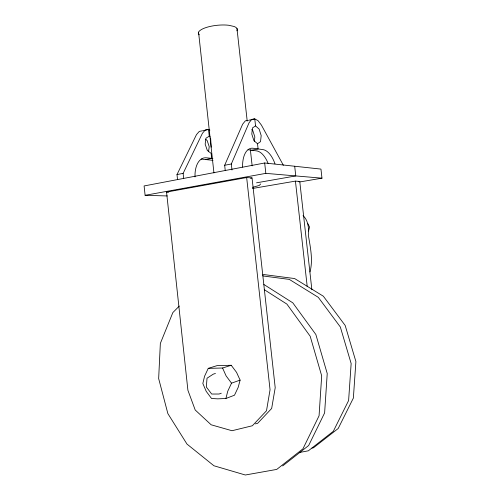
<?xml version="1.0" encoding="UTF-8"?>
<svg xmlns="http://www.w3.org/2000/svg" width="500" height="500" viewBox="0 0 500 500"><rect width="100%" height="100%" fill="white"/><g stroke="black" fill="none" stroke-linecap="round" stroke-linejoin="round"><path stroke-width="0.75" d="M210.662 138.569L211.188 147.2M254.331 141.469L254.838 136.962L252.781 130.512L251.75 129.6M208.531 151.775L209.225 146.688L207.125 140.506L205.5 139.225M310.006 271.925C313.087 260.262 310.525 248.194 308.581 236.556C308.8 229.288 308.788 220.95 303.05 215.594M308.569 231.025L309.544 227.019L307.712 223.388M225.894 398.494L227.763 391.2L231.519 383.169L240.106 380.119L236.556 372.362L231.219 365.269L217.037 365.644L208.25 368.363L204.556 376.269L202.838 383.494L206.188 391.306L211.519 398.475L217.7 398.85L225.894 398.494L234.488 395.206L238.194 387.35L240.106 380.119M231.988 169.988L231.331 163.981L249.081 122.737L251.706 119.419L254.769 118.881L258.05 120.681L261.413 125.1L283.363 165.263M225.244 170.506L224.669 165.275L242.644 124.194L245.3 120.881L248.394 120.337M183.675 178.419L183.125 173.375L202.419 133.287L205.244 130.025L208.506 129.438L209.887 130.1M177.537 179.587L176.994 174.569L196.469 134.631L199.319 131.375L201.944 130.9M260.675 183.956L259.244 185.463L252.469 187.356M179.306 306.062L172.844 312.587L160.35 343.413L158.656 378.556L167.862 413.594L186.988 444.081L213.919 465.763L245.331 475L276.744 469.412L302.969 448.794L319.069 415.775L321.688 375.844L310.188 336.25L286.9 304.106L264.175 289.6M282.675 465.925L308.669 445.506L324.619 412.906L327.231 373.531L315.856 334.506L292.8 302.831L263.875 284.481M251.694 150.238L258.1 148.938L257.525 143.75L260.525 141.644L261.188 135.606L259.137 129.119L255.55 125.906L254.769 118.881L249.1 120.175M255.55 125.906L252.488 127.912L251.788 134.031L253.894 140.619L257.525 143.75M202.6 130.787L208.506 129.438L209.244 136.2L205.969 138.2L205.156 144.113L207.3 150.425L211.119 153.369L211.663 158.363L205.738 159.569M221.269 393.219L219.088 394.019L211.681 394.044L206.35 387.013L207.025 378.212L213.219 374.169L215.444 373.45M262.55 275.087L264.006 274.587L294.619 278.55L323.363 296.231L345.188 325.475L355.9 361.556L353.369 398.075L338.2 428.5L313.469 447.8L311.944 448.088M208.25 368.363L222.575 368.013L231.219 365.269M255.387 423.869L257.638 423.319L271.663 408.469L275.206 387.713L252.044 177.944L246.663 177.55L166.55 192.069L187.906 390.269L195.194 409.981L211.156 424.794L232 430.725L252.369 425.756L266.5 410.769L270.056 389.769L246.663 177.55M176.994 174.569L183.125 173.375M224.669 165.275L231.331 163.981M299.762 181.95L321.975 178.169L320.95 169.094L264.681 162.987L144.1 185.95L145.106 195.312L167.338 195.956M299.369 452.5L308.356 450.806L333.306 431.319L348.612 400.531L351.15 363.537L340.325 326.969L318.294 297.331L289.3 279.394L263.062 275.969M145.106 195.312L265.831 173.363L321.975 178.169M250.512 178.219L252.044 177.944M256.537 182.812L295.775 175.925L294.694 166.244M252.481 188.481L295.431 181.119L299.756 181.431L311.875 289.756M298.219 181.694L299.756 181.431M166.55 192.069L168.756 192.15M201.125 159.094L210.95 160.1A22.606 12.606 79.3 0 1 212.987 160.581M212.887 158.494L206.375 157.8A23.206 13.044 79.1 0 0 195.012 176.912M248.006 149.75L256.619 150.894A23.487 11.869 79.8 0 1 268.188 163.575M199.325 34.806L198.875 34.538A19.581 6.094 -5.8 0 1 206.669 27.356A19.581 6.094 -5.8 0 1 228.656 25.263L234.1 26.488A19.581 6.094 -5.8 0 1 236.894 30.85M209.244 136.2L210.319 137.062M231.519 383.169L226.088 375.881L222.575 368.013M295.431 181.119L307.219 286.581M264.681 162.987L265.831 173.363M236.975 28.456L247.2 121.069M250.362 149.694L252.15 165.844M198.562 32.175L213.944 172.944M275 163.837A23.606 11.756 79.8 0 0 262.981 149.613L253.106 148.256A24.131 12.269 79.6 0 0 242.581 167.113"/></g></svg>
